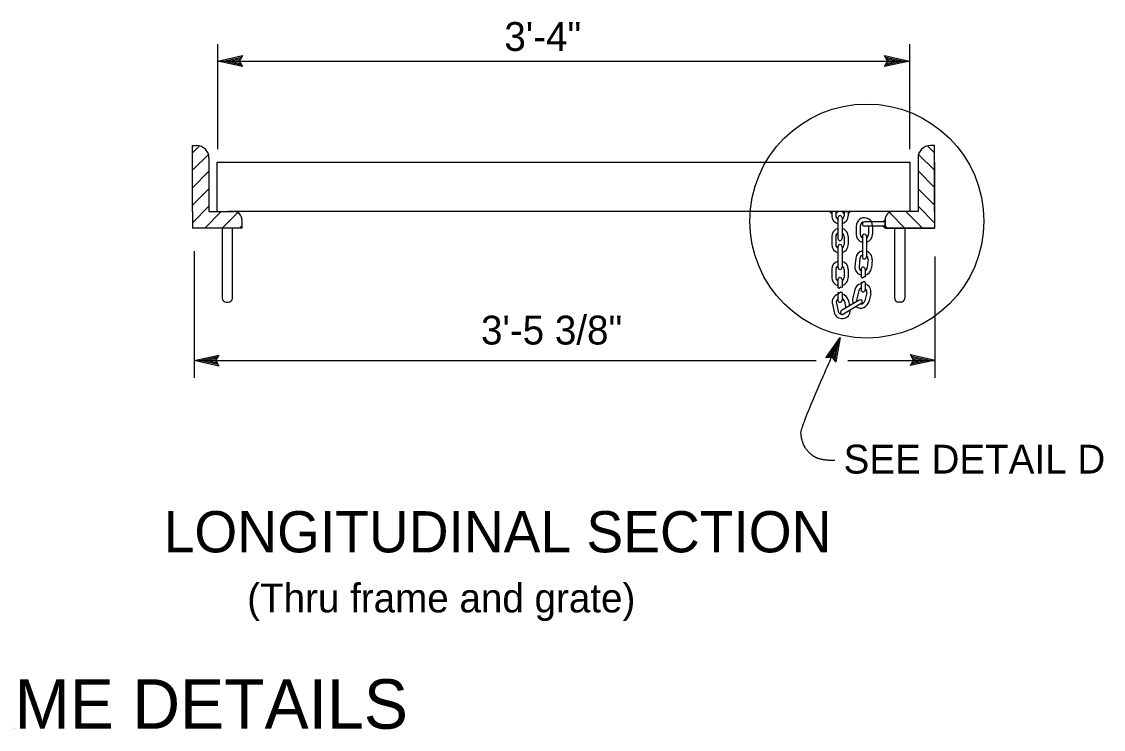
# Model space of a CAD drawing. Extents: x -894 to 866, y -472 to 714.
# Drawn here: x -575.4 to -312.9, y -109.2 to 62.5 of the extents above; entities that cross this region are included whole.
import ezdxf

# ---------------------------------------------------------------- set-up
doc = ezdxf.new("R2010")
doc.units = 0
for name, color, linetype in [('df_DETAIL-anno', 7, 'Continuous'), ('pp_PRESENTATION', 7, 'Continuous'), ('str_Misc-Steel-A', 7, 'Continuous')]:
    doc.layers.add(name, color=color, linetype=linetype)

msp = doc.modelspace()

# ---------------------------------------------------------------- linework, layer by layer
at = {"layer": 'df_DETAIL-anno'}
for p, q in [((-527.82, 57.01), (-527.82, 31.59)), ((-359.99, 57.01), (-359.99, 31.59)), ((-527.79, 52.93), (-521.79, 54.26)), ((-521.79, 51.59), (-527.79, 52.93)), ((-527.79, 52.93), (-527.79, 52.93)), ((-527.79, 52.9), (-359.99, 52.9)), ((-522.01, 51.94), (-526.41, 52.93)), ((-526.4, 52.93), (-522.03, 53.9)), ((-525.03, 52.93), (-522.21, 53.55)), ((-522.24, 52.3), (-525.03, 52.93)), ((-523.65, 52.92), (-522.44, 53.19)), ((-522.42, 52.65), (-523.65, 52.92)), ((-521.79, 54.26), (-522.59, 52.93)), ((-522.59, 52.93), (-521.79, 51.59)), ((-521.79, 54.26), (-521.79, 54.26)), ((-365.2, 52.91), (-366, 54.25)), ((-366, 54.25), (-366, 54.25)), ((-366, 54.25), (-360, 52.91)), ((-360, 52.91), (-366, 51.58)), ((-366, 51.58), (-365.2, 52.91)), ((-365.78, 53.9), (-361.38, 52.91)), ((-361.39, 52.91), (-365.76, 51.94)), ((-362.76, 52.91), (-365.59, 52.29)), ((-365.55, 53.54), (-362.76, 52.91)), ((-365.37, 53.19), (-364.14, 52.91)), ((-364.14, 52.91), (-365.35, 52.65)), ((-360, 52.91), (-360, 52.91)), ((-521.79, 51.59), (-521.79, 51.59)), ((-366, 51.58), (-366, 51.58)), ((-533.52, 6.83), (-533.52, -23.97)), ((-353.81, 5.47), (-353.81, -23.97)), ((-358.97, -19.65), (-359.77, -18.31)), ((-359.77, -18.31), (-359.77, -18.31)), ((-359.77, -18.31), (-353.77, -19.65)), ((-533.49, -19.73), (-527.49, -18.4)), ((-527.49, -21.07), (-533.49, -19.73)), ((-533.49, -19.73), (-533.49, -19.73)), ((-533.09, -19.74), (-382.61, -19.74)), ((-527.7, -20.71), (-532.11, -19.73)), ((-532.1, -19.72), (-527.72, -18.76)), ((-530.72, -19.73), (-527.9, -19.1)), ((-527.94, -20.35), (-530.72, -19.73)), ((-529.34, -19.73), (-528.13, -19.46)), ((-528.11, -20.01), (-529.34, -19.73)), ((-527.49, -18.4), (-528.29, -19.73)), ((-528.29, -19.73), (-527.49, -21.07)), ((-527.49, -18.4), (-527.49, -18.4)), ((-374.97, -19.74), (-353.97, -19.74)), ((-353.77, -19.65), (-359.77, -20.98)), ((-359.77, -20.98), (-358.97, -19.65)), ((-359.77, -20.98), (-359.77, -20.98)), ((-359.56, -18.67), (-355.15, -19.65)), ((-355.17, -19.66), (-359.54, -20.62)), ((-356.54, -19.65), (-359.36, -20.28)), ((-359.32, -19.03), (-356.54, -19.65)), ((-359.15, -19.38), (-357.92, -19.65)), ((-357.92, -19.65), (-359.13, -19.92)), ((-353.77, -19.65), (-353.77, -19.65)), ((-527.49, -21.07), (-527.49, -21.07))]:
    msp.add_line(p, q, dxfattribs=at)
msp.add_lwpolyline([(-380.27, -19.05), (-376.76, -14.12), (-377.85, -20.07), (-378.09, -19.74), (-377.29, -15.39), (-379.87, -19), (-379.46, -18.94), (-377.82, -16.63), (-378.33, -19.42), (-378.57, -19.09), (-378.35, -17.88), (-379.06, -18.88), (-378.75, -18.84), (-377.85, -20.07), (-378.75, -18.84)], close=True, dxfattribs=at)
msp.add_open_spline([(-378.08, -44.02), (-381.57, -44.02), (-384.68, -42.04), (-386.38, -38.74), (-386.1, -35.15), (-376.76, -14.12)], degree=2, dxfattribs=at)
at = {"layer": 'pp_PRESENTATION'}
msp.add_circle((-370.32, 14.12), 28.39, dxfattribs=at)
at = {"layer": 'str_Misc-Steel-A'}
for p, q in [((-533.91, 28.41), (-533.91, 32.41)), ((-533.91, 32.41), (-532.91, 32.41)), ((-353.91, 32.41), (-354.91, 32.41)), ((-353.91, 32.41), (-354.91, 32.41)), ((-353.91, 28.41), (-353.91, 32.41)), ((-353.91, 28.41), (-353.91, 32.41)), ((-529.91, 29.41), (-529.91, 28.41)), ((-357.91, 29.41), (-357.91, 28.41)), ((-357.91, 29.41), (-357.91, 28.41)), ((-533.91, 16.41), (-533.91, 28.41)), ((-529.91, 28.41), (-529.91, 16.41)), ((-527.91, 16.41), (-527.91, 28.41)), ((-527.91, 28.41), (-359.91, 28.41)), ((-359.91, 28.41), (-359.91, 16.41)), ((-357.91, 28.41), (-357.91, 16.41)), ((-357.91, 28.41), (-357.91, 16.41)), ((-353.91, 28.41), (-353.91, 16.41)), ((-353.91, 16.41), (-353.91, 28.41)), ((-533.91, 16.41), (-533.91, 12.41)), ((-529.91, 16.41), (-523.91, 16.41)), ((-363.32, 16.41), (-525.16, 16.41)), ((-378.84, 15.88), (-379.36, 16.41)), ((-378.84, 16.02), (-379.22, 16.41)), ((-378.84, 16.16), (-379.08, 16.41)), ((-378.84, 16.31), (-378.94, 16.41)), ((-378.84, 16.41), (-378.84, 15.39)), ((-377.84, 16.41), (-377.84, 15.39)), ((-377.31, 16.41), (-377.84, 15.88)), ((-377.46, 16.41), (-377.84, 16.02)), ((-377.6, 16.41), (-377.84, 16.16)), ((-377.74, 16.41), (-377.84, 16.31)), ((-375.84, 15.88), (-376.36, 16.41)), ((-375.84, 16.02), (-376.22, 16.41)), ((-375.84, 16.16), (-376.08, 16.41)), ((-375.84, 16.31), (-375.94, 16.41)), ((-375.84, 16.41), (-375.84, 15.39)), ((-375.84, 16.41), (-374.84, 16.41)), ((-374.84, 16.41), (-374.84, 15.39)), ((-374.74, 16.41), (-374.84, 16.31)), ((-374.6, 16.41), (-374.84, 16.16)), ((-374.46, 16.41), (-374.84, 16.02)), ((-374.31, 16.41), (-374.84, 15.88)), ((-357.91, 16.41), (-363.91, 16.41)), ((-357.91, 16.41), (-363.91, 16.41)), ((-353.91, 16.41), (-353.91, 12.41)), ((-353.91, 16.41), (-353.91, 12.41)), ((-521.91, 14.41), (-521.91, 12.41)), ((-377.34, 14.89), (-377.34, 9.89)), ((-376.34, 14.89), (-376.34, 9.89)), ((-365.91, 13.91), (-370.91, 13.91)), ((-366.43, 13.91), (-365.91, 14.43)), ((-366.29, 13.91), (-365.91, 14.29)), ((-366.15, 13.91), (-365.91, 14.15)), ((-366.01, 13.91), (-365.91, 14.01)), ((-365.91, 12.41), (-365.91, 14.41)), ((-365.91, 14.41), (-365.91, 12.41)), ((-365.91, 12.41), (-365.91, 14.41)), ((-521.91, 12.41), (-533.91, 12.41)), ((-526.7, 12.42), (-526.7, -4.58)), ((-524.24, -4.58), (-524.24, 12.42)), ((-372.91, 12.91), (-372.91, 10.91)), ((-371.91, 12.91), (-371.91, 10.91)), ((-365.91, 12.91), (-370.91, 12.91)), ((-369.91, 12.91), (-369.91, 10.91)), ((-368.91, 12.91), (-368.91, 10.91)), ((-365.91, 12.38), (-366.43, 12.91)), ((-365.91, 12.52), (-366.29, 12.91)), ((-365.91, 12.66), (-366.15, 12.91)), ((-365.91, 12.81), (-366.01, 12.91)), ((-353.91, 12.41), (-365.91, 12.41)), ((-365.91, 12.41), (-353.91, 12.41)), ((-363.57, -4.58), (-363.57, 12.42)), ((-361.11, 12.42), (-361.11, -4.58)), ((-378.84, 10.39), (-378.84, 8.39)), ((-377.84, 10.39), (-377.84, 8.39)), ((-377.34, 7.89), (-377.34, 2.89)), ((-376.34, 7.89), (-376.34, 2.89)), ((-375.84, 10.39), (-375.84, 8.39)), ((-374.84, 10.39), (-374.84, 8.39)), ((-371.41, 10.41), (-371.41, 5.41)), ((-370.41, 10.41), (-370.41, 5.41)), ((-373.02, 5.1), (-373.2, 3.11)), ((-372.02, 5.01), (-372.21, 3.01)), ((-370.03, 4.82), (-370.21, 2.83)), ((-369.04, 4.73), (-369.22, 2.74)), ((-378.84, 2.39), (-378.84, 0.39)), ((-377.84, 2.39), (-377.84, 0.39)), ((-375.84, 2.39), (-375.84, 0.39)), ((-374.84, 2.39), (-374.84, 0.39)), ((-371.71, 2.42), (-371.71, 0.49)), ((-370.71, 2.42), (-370.71, 0.49)), ((-377.34, -0.11), (-377.34, -2.03)), ((-376.34, -0.11), (-376.34, -2.03)), ((-373.27, -2.59), (-373.75, -4.53)), ((-371.71, -0.72), (-371.71, -2.58)), ((-370.71, -0.72), (-370.71, -2.58)), ((-377.34, -3.25), (-377.34, -5.11)), ((-372.17, -5.06), (-376.47, -7.61)), ((-376.34, -3.25), (-376.34, -5.11)), ((-374.78, -5.18), (-374.51, -6.45)), ((-372.3, -2.83), (-372.77, -4.77)), ((-370.36, -3.3), (-370.83, -5.24)), ((-369.39, -3.54), (-369.86, -5.48)), ((-525.7, -5.58), (-525.24, -5.58)), ((-378.69, -6.01), (-378.28, -7.96)), ((-377.71, -5.8), (-377.3, -7.76)), ((-371.66, -5.92), (-375.96, -8.47)), ((-375.76, -5.39), (-375.42, -6.99)), ((-362.11, -5.58), (-362.57, -5.58))]:
    msp.add_line(p, q, dxfattribs=at)
for points in [[(-533.91, 30.67), (-532.24, 32.33)], [(-353.91, 30.67), (-355.57, 32.33)], [(-533.91, 26.42), (-530.04, 30.29)], [(-353.91, 26.42), (-357.77, 30.29)], [(-353.9, 22.29), (-357.9, 26.29)], [(-533.91, 22.18), (-529.91, 26.18)], [(-533.91, 17.94), (-529.91, 21.94)], [(-353.91, 17.94), (-357.91, 21.94)], [(-533.91, 13.7), (-529.91, 17.7)], [(-530.95, 12.41), (-526.95, 16.41)], [(-526.71, 12.41), (-522.95, 16.16)], [(-361.1, 12.41), (-364.86, 16.16)], [(-356.86, 12.41), (-360.86, 16.41)], [(-353.91, 13.7), (-357.91, 17.7)], [(-522.47, 12.41), (-521.91, 12.97)], [(-365.34, 12.41), (-365.91, 12.97)], [(-370.71, 0.49), (-371, 0.63), (-371.37, 0.29), (-371.71, 0.49)], [(-376.34, -2.03), (-376.63, -1.9), (-377, -2.24), (-377.34, -2.03)], [(-370.71, -0.72), (-371, -0.58), (-371.37, -0.92), (-371.71, -0.72)], [(-376.34, -3.25), (-376.63, -3.11), (-377, -3.45), (-377.34, -3.25)]]:
    msp.add_lwpolyline(points, dxfattribs=at)
for centre, radius, start, end in [((-532.91, 29.41), 3, 0, 90), ((-354.91, 29.41), 3, 90, 180), ((-354.91, 29.41), 3, 90, 180), ((-523.91, 14.41), 2, 0, 90), ((-363.91, 14.41), 2, 90, 180), ((-363.91, 14.41), 2, 90, 180), ((-376.84, 15.39), 2, 180, 255.5225), ((-376.84, 15.39), 1, 180, 240), ((-376.84, 14.89), 0.5, 0, 180), ((-376.84, 15.39), 1, 300, 0), ((-376.84, 15.39), 2, 284.4775, 0), ((-370.91, 12.91), 2, 75.5225, 180), ((-370.91, 12.91), 1, 90, 180), ((-370.91, 13.41), 0.5, 90, 270), ((-370.91, 12.91), 2, 0, 75.5225), ((-376.84, 10.39), 2, 104.4775, 180), ((-376.84, 10.39), 1, 120, 180), ((-376.84, 10.39), 2, 0, 75.5225), ((-376.84, 10.39), 1, 0, 60), ((-370.91, 10.91), 2, 180, 255.5225), ((-370.91, 10.91), 1, 180, 240), ((-370.91, 10.41), 0.5, 359.1949, 180), ((-370.91, 10.91), 2, 284.4775, 0), ((-370.91, 10.91), 1, 300, 0), ((-376.84, 8.39), 2, 180, 255.5225), ((-376.84, 8.39), 1, 180, 240), ((-376.84, 9.89), 0.5, 180, 0), ((-376.84, 7.89), 0.5, 0, 180), ((-376.84, 8.39), 1, 300, 0), ((-376.84, 8.39), 2, 284.4775, 0), ((-371.03, 4.91), 2, 100.8674, 174.7732), ((-371.03, 4.91), 1, 112.1522, 174.7732), ((-370.91, 5.41), 0.5, 180.0001, 359.997), ((-371.03, 4.91), 2, 354.7731, 71.8536), ((-371.03, 4.91), 1, 354.7731, 51.4717), ((-376.84, 2.39), 2, 104.4775, 180), ((-376.84, 2.39), 1, 120, 180), ((-376.84, 2.89), 0.5, 180, 0), ((-376.84, 2.89), 0.5, 180, 0), ((-376.84, 2.39), 2, 0, 75.5225), ((-376.84, 2.39), 1, 0, 60), ((-371.21, 2.92), 2, 174.7731, 255.5219), ((-371.21, 2.92), 1, 174.7731, 239.9987), ((-371.21, 2.42), 0.5, 0.0009, 179.9991), ((-371.21, 2.92), 1, 300, 354.7731), ((-371.21, 2.92), 2, 284.4775, 354.7731), ((-376.84, 0.39), 2, 180, 255.5225), ((-376.84, 0.39), 1, 180, 240), ((-376.84, -0.11), 0.5, 0, 180), ((-376.84, 0.39), 1, 300, 0), ((-376.84, 0.39), 2, 284.4775, 0), ((-371.33, -3.06), 2, 101.003, 166.32), ((-371.33, -3.06), 1, 112.4406, 166.3199), ((-371.21, -2.58), 0.5, 180, 0), ((-371.21, -2.58), 0.5, 180, 0), ((-371.33, -3.06), 2, 346.32, 71.9936), ((-371.33, -3.06), 1, 346.3199, 51.8113), ((-525.7, -4.58), 1, 180, 270), ((-525.24, -4.58), 1, 270, 0), ((-376.74, -5.59), 2, 107.5605, 191.9385), ((-376.74, -5.59), 1, 127.1154, 191.9392), ((-376.84, -5.11), 0.5, 180, 0), ((-376.84, -5.11), 0.5, 180, 0), ((-376.74, -5.59), 2, 11.9385, 78.5632), ((-376.74, -5.59), 1, 11.9392, 66.6357), ((-371.8, -5.01), 2, 166.32, 206.5817), ((-371.8, -5.01), 1, 166.3199, 202.4765), ((-371.92, -5.49), 0.5, 300.667, 120.667), ((-371.8, -5.01), 1, 269.7107, 346.3199), ((-362.57, -4.58), 1, 180, 270), ((-362.11, -4.58), 1, 270, 0), ((-376.32, -7.55), 2, 191.9385, 1.5371), ((-376.32, -7.55), 1, 191.9392, 291.2168), ((-376.22, -8.04), 0.5, 120.667, 300.667), ((-371.8, -5.01), 2, 236.0559, 346.32)]:
    msp.add_arc(centre, radius, start, end, dxfattribs=at)

# ---------------------------------------------------------------- texts
at = {"layer": 'df_DETAIL-anno'}
for s, height, p in [('3\'-4"', 7, (-458.26, 55.4)), ('3\'-5 3/8"', 7, (-463.92, -15.85)), ('SEE DETAIL D', 7, (-375.96, -47.16)), ('LONGITUDINAL SECTION', 10, (-540.89, -66.29)), ('(Thru frame and grate)', 7, (-520.64, -80.86)), ('RECTANGULAR FRAME DETAILS', 12, (-734.86, -109.08))]:
    msp.add_text(s, height=height, dxfattribs=at).set_placement(p)

doc.saveas('drawing.dxf')
